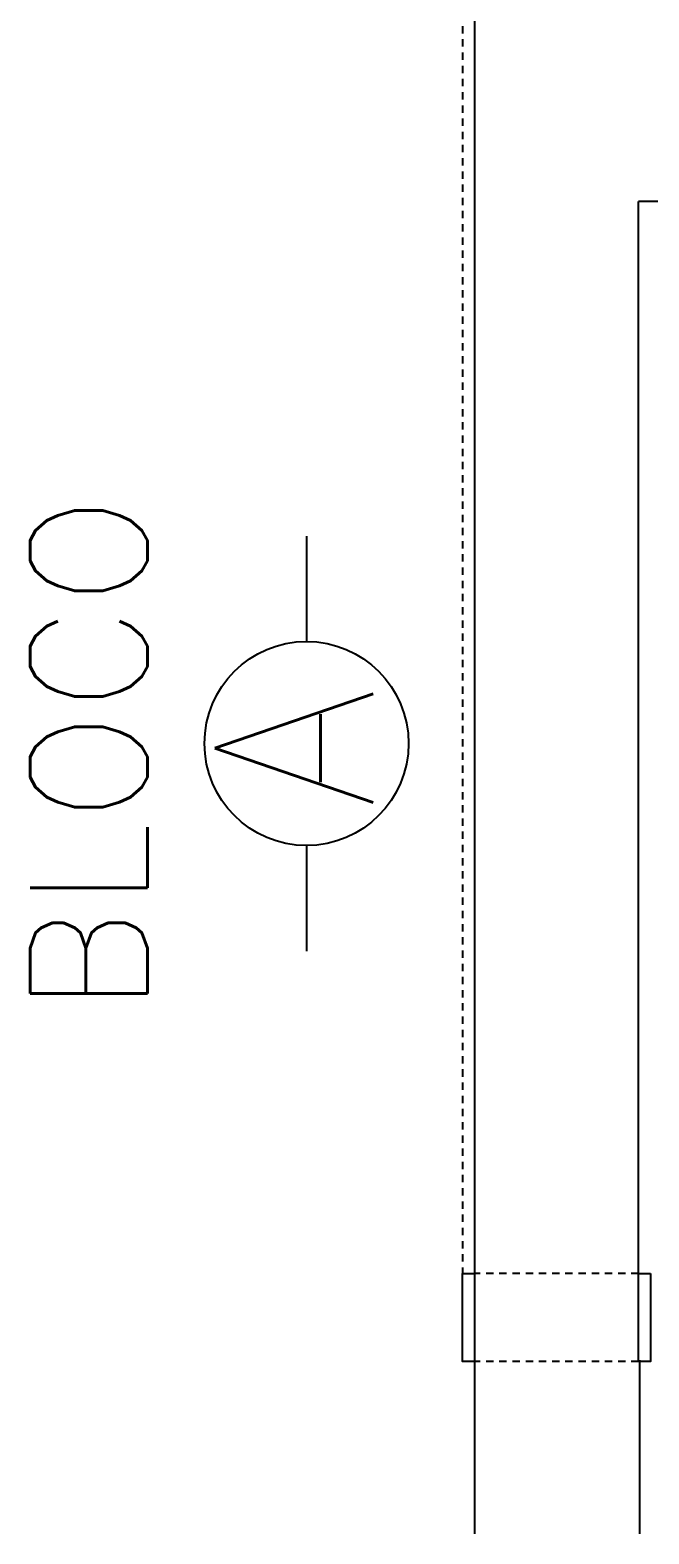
# Model space of a CAD drawing. Header units: millimetres. Extents: x 2860 to 3104, y 1039 to 1134.
# Drawn here: x 2859.74 to 2870.28, y 1047.74 to 1073.36 of the extents above; entities that cross this region are included whole.
import ezdxf

# ---------------------------------------------------------------- set-up
doc = ezdxf.new("R2010")
doc.units = ezdxf.units.MM
doc.linetypes.add('HIDDEN2', pattern=[0.1875, 0.125, -0.0625])
for name, color, linetype in [('ESTR', 3, 'Continuous'), ('PISO', 1, 'Continuous'), ('PROJ', 1, 'HIDDEN2'), ('TXT-IDENTIFICAÇÃO', 4, 'Continuous')]:
    doc.layers.add(name, color=color, linetype=linetype)
doc.styles.add('LEGENDA', font='romans.shx', dxfattribs={"height": 0.2})

msp = doc.modelspace()

# ---------------------------------------------------------------- linework, layer by layer
at = {"layer": 'ESTR'}
for points in [[(2867.308, 1052.174), (2867.308, 1050.674), (2867.108, 1050.674), (2867.108, 1052.174)], [(2870.308, 1052.174), (2870.308, 1050.674), (2870.108, 1050.674), (2870.108, 1052.174)]]:
    msp.add_lwpolyline(points, close=True, dxfattribs=at)
at = {"layer": 'PISO'}
for p, q in [((2867.308, 1123.18), (2867.308, 1047.737)), ((2870.104, 1052.154), (2870.104, 1070.44)), ((2873.111, 1070.44), (2870.104, 1070.44)), ((2870.125, 1050.697), (2870.125, 1047.737))]:
    msp.add_line(p, q, dxfattribs=at)
at = {"layer": 'PROJ'}
for p, q in [((2867.108, 1080.178), (2867.108, 1052.174)), ((2870.108, 1052.174), (2867.308, 1052.174)), ((2870.108, 1050.674), (2867.308, 1050.674))]:
    msp.add_line(p, q, dxfattribs=at)
at = {"layer": 'TXT-IDENTIFICAÇÃO', "color": 2}
for p, q in [((2864.447, 1064.74), (2864.447, 1062.944)), ((2864.447, 1059.466), (2864.447, 1057.669))]:
    msp.add_line(p, q, dxfattribs=at)
msp.add_circle((2864.447, 1061.205), 1.739, dxfattribs=at)

# ---------------------------------------------------------------- texts
at = {"layer": 'TXT-IDENTIFICAÇÃO', "color": 4, "style": 'LEGENDA'}
for s, height, p in [('BLOCO ', 2, (2861.735, 1056.605)), ('A', 2.7, (2865.583, 1060.083))]:
    msp.add_text(s, height=height, rotation=90, dxfattribs=at).set_placement(p)

doc.saveas('drawing.dxf')
